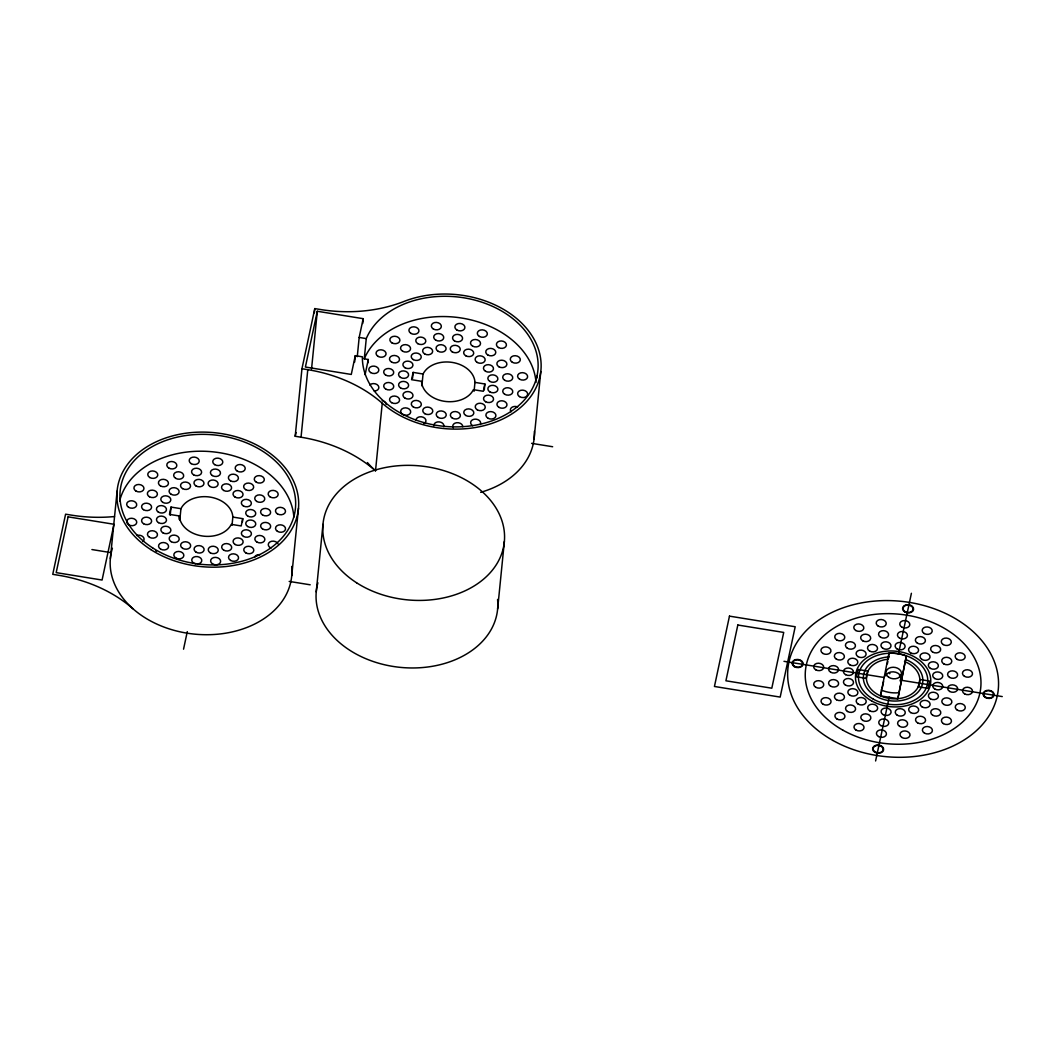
<?xml version="1.0" encoding="UTF-8"?>
<svg xmlns="http://www.w3.org/2000/svg" width="1055" height="1055" viewBox="0 0 1055 1055"><rect width="100%" height="100%" fill="white"/><g stroke="black" fill="none" stroke-linecap="round" stroke-linejoin="round"><path stroke-width="1.5" d="M110.353 558.662L117.105 491.116M170.198 515.249L171.016 507.086L180.946 508.681A26.797 19.794 5.7 0 1 210.248 497.116A26.797 19.794 5.7 0 1 232.839 517.069L242.756 518.664L242.426 521.935M179.06 519.245L179.39 515.974L169.459 514.378L171.016 507.086M179.798 520.128L180.946 508.681M232.021 525.232L232.839 517.069M382.253 403.247L375.514 470.781A125.822 92.919 5.7 0 0 301.044 437.218L295.202 436.269L301.954 368.736L314.786 308.601L320.628 309.537A125.822 92.919 5.7 0 0 403.986 301.453A91.099 67.269 5.7 0 1 525.377 327.024A91.099 67.269 5.7 0 1 506.097 417.292A91.099 67.269 5.7 0 1 382.253 403.247A125.822 92.919 5.7 0 0 307.783 369.672L301.954 368.736M301.044 437.218L307.783 369.672M314.364 312.821L314.786 308.601M311.542 369.013L317.304 311.265L363.184 318.676L362.709 323.489M291.747 575.687L298.486 508.154M316.236 591.908L322.975 524.375M354.651 362.089L355.284 355.667L362.379 356.814A88.079 65.041 5.7 0 0 485.748 422.818A88.079 65.041 5.7 0 0 508.655 315.511A88.079 65.041 5.7 0 0 366.27 338.589L359.175 337.442L363.184 318.676M357.263 356.696L359.175 337.442M367.997 362.775L368.314 359.504L364.252 358.858L366.27 338.589M412.545 378.31L413.138 372.402L423.055 374.011A26.797 19.794 5.7 0 1 452.371 362.432A26.797 19.794 5.7 0 1 474.961 382.385L484.878 383.994L484.285 389.902M421.881 385.827L423.055 374.011M474.077 391.247L474.961 382.385M497.63 608.946L504.369 541.4M536.81 378.138L537.074 375.606M534.054 439.131L540.793 371.597M880.516 695.878L888.93 653.309A26.797 19.794 5.7 0 1 906.298 656.105L897.871 698.674L880.516 695.878L881.532 691.091M888.376 658.848L888.93 653.309M897.871 698.674L906.298 656.105M183.544 649.181L187.289 631.615M242.756 518.664L241.199 525.957L231.282 524.361A26.797 19.794 5.7 0 1 201.967 535.927A26.797 19.794 5.7 0 1 179.39 515.974M317.304 311.265L305.396 367.035L351.275 374.446L355.284 355.667M295.202 436.269L296.007 432.51M365.083 374.696L368.314 359.504M413.138 372.402L411.582 379.695L421.499 381.29A26.797 19.794 5.7 0 0 444.089 401.256A26.797 19.794 5.7 0 0 473.405 389.677L483.322 391.273L484.878 383.994M882.217 687.9L883.576 681.53M887.361 663.793L887.848 661.498M875.597 760.958L889.233 697.078M898.438 653.968L911.401 593.292M531.628 443.351L552.649 446.74M91.917 549.55L111.316 552.688M289.175 581.411L310.196 584.8M783.971 661.314L884.222 677.508M900.39 680.119L1002.25 696.577M904.531 661.525A26.797 19.794 5.7 0 1 912.667 693.359A26.797 19.794 5.7 0 1 869.782 687.583A26.797 19.794 5.7 0 1 887.756 659.27M905.81 659.56A29.817 22.023 5.7 0 1 914.382 695.337A29.817 22.023 5.7 0 1 866.485 687.609A29.817 22.023 5.7 0 1 889.246 656.883M899.401 675.833A7.807 5.763 5.7 0 1 900.363 681.359M889.471 673.683A7.807 5.763 5.7 0 1 889.972 673.525M898.464 692.766A26.797 19.794 5.7 0 1 881.096 689.97M885.699 675.846A7.807 5.763 5.7 0 1 895.84 672.272A7.807 5.763 5.7 0 1 900.311 680.343M534.371 431.39A91.099 67.269 5.7 0 1 480.684 492.329M375.514 470.781A91.099 67.269 5.7 0 1 367.417 462.565M364.252 358.858A88.079 65.041 5.7 0 1 459.083 317.647A88.079 65.041 5.7 0 1 535.993 382.464M382.213 400.663A5.038 3.719 5.7 0 1 386.183 404.5M369.777 384.943A5.038 3.719 5.7 0 1 378.244 385.695A5.038 3.719 5.7 0 1 374.195 391.036M511.042 411.832A5.038 3.719 5.7 0 1 511.754 407.441A5.038 3.719 5.7 0 1 517.662 406.953M415.934 420.272A5.038 3.719 5.7 0 1 423.226 417.252A5.038 3.719 5.7 0 1 423.886 423.622M472.746 425.772A5.038 3.719 5.7 0 1 471.387 420.734A5.038 3.719 5.7 0 1 478.007 419.692A5.038 3.719 5.7 0 1 480.262 424.585M453.202 427.776A5.038 3.719 5.7 0 1 456.71 422.712A5.038 3.719 5.7 0 1 462.763 426.734M433.908 425.811A5.038 3.719 5.7 0 1 439.197 421.881A5.038 3.719 5.7 0 1 443.759 426.708M291.707 566.443A91.099 67.269 5.7 0 1 194.173 634.095A91.099 67.269 5.7 0 1 112.41 548.257M133.049 608.841A125.822 92.919 5.7 0 0 58.592 575.278L52.75 574.329L65.595 514.194L71.424 515.13A125.822 92.919 5.7 0 0 114.494 516.541M119.624 501.072A88.079 65.041 5.7 0 1 211.673 451.711A88.079 65.041 5.7 0 1 293.87 517.135M155.771 550.75A5.038 3.719 5.7 0 1 156.47 551.211M136.754 535.518A5.038 3.719 5.7 0 1 143.005 536.824A5.038 3.719 5.7 0 1 142.821 541.558M271.003 548.059A5.038 3.719 5.7 0 1 270.014 541.874A5.038 3.719 5.7 0 1 278.045 543.905M254.532 557.396A5.038 3.719 5.7 0 1 259.965 554.693M195.993 563.911A5.038 3.719 5.7 0 1 192.498 558.108A5.038 3.719 5.7 0 1 200.859 558.28A5.038 3.719 5.7 0 1 197.878 563.937M497.564 599.451A91.099 67.269 5.7 0 1 401.124 667.446A91.099 67.269 5.7 0 1 317.911 582.795M68.1 516.858L56.192 572.628L102.084 580.039L113.993 524.269L68.1 516.858M729.467 616.133L714.446 686.475L780.173 697.091L795.193 626.749L729.467 616.133M737.827 625.022L725.919 680.792L771.812 688.203L783.72 632.433L737.827 625.022M858.018 669.503L856.462 676.796L866.379 678.405L867.935 671.112L858.018 669.503M919.828 679.486L918.272 686.779L928.202 688.388L929.758 681.095L919.828 679.486M842.919 730.192A88.079 65.041 5.7 0 0 980.675 688.374A88.079 65.041 5.7 0 0 855.724 618.27A88.079 65.041 5.7 0 0 842.919 730.192M873.316 699.149A34.723 25.65 5.7 0 0 927.635 682.664A34.723 25.65 5.7 0 0 878.367 655.023A34.723 25.65 5.7 0 0 873.316 699.149M871.601 700.902A37.743 27.878 5.7 0 0 930.642 682.994A37.743 27.878 5.7 0 0 877.087 652.94A37.743 27.878 5.7 0 0 871.601 700.902M888.811 677.31A7.807 5.763 5.7 0 0 901.392 674.277A7.807 5.763 5.7 0 0 890.895 667.525A7.807 5.763 5.7 0 0 888.811 677.31M883.233 714.683A5.038 3.719 5.7 0 0 891.106 712.283A5.038 3.719 5.7 0 0 883.971 708.287A5.038 3.719 5.7 0 0 883.233 714.683M897.198 715.198A5.038 3.719 5.7 0 0 905.23 713.075A5.038 3.719 5.7 0 0 898.306 708.855A5.038 3.719 5.7 0 0 897.198 715.198M910.755 712.613A5.038 3.719 5.7 0 0 918.681 710.318A5.038 3.719 5.7 0 0 911.612 706.23A5.038 3.719 5.7 0 0 910.755 712.613M922.017 706.85A5.038 3.719 5.7 0 0 930.088 704.806A5.038 3.719 5.7 0 0 923.244 700.52A5.038 3.719 5.7 0 0 922.017 706.85M930.418 698.806A5.038 3.719 5.7 0 0 938.396 696.59A5.038 3.719 5.7 0 0 931.407 692.436A5.038 3.719 5.7 0 0 930.418 698.806M934.888 689.086A5.038 3.719 5.7 0 0 942.761 686.7A5.038 3.719 5.7 0 0 935.627 682.69A5.038 3.719 5.7 0 0 934.888 689.086M934.69 678.497A5.038 3.719 5.7 0 0 942.722 676.361A5.038 3.719 5.7 0 0 935.798 672.141A5.038 3.719 5.7 0 0 934.69 678.497M930.418 668.395A5.038 3.719 5.7 0 0 938.343 666.087A5.038 3.719 5.7 0 0 931.275 662.013A5.038 3.719 5.7 0 0 930.418 668.395M921.925 659.441A5.038 3.719 5.7 0 0 929.996 657.397A5.038 3.719 5.7 0 0 923.151 653.111A5.038 3.719 5.7 0 0 921.925 659.441M910.584 652.834A5.038 3.719 5.7 0 0 918.562 650.619A5.038 3.719 5.7 0 0 911.56 646.464A5.038 3.719 5.7 0 0 910.584 652.834M897.251 649.076A5.038 3.719 5.7 0 0 905.111 646.675A5.038 3.719 5.7 0 0 897.976 642.68A5.038 3.719 5.7 0 0 897.251 649.076M882.93 648.35A5.038 3.719 5.7 0 0 890.961 646.214A5.038 3.719 5.7 0 0 884.037 641.994A5.038 3.719 5.7 0 0 882.93 648.35M869.61 651.067A5.038 3.719 5.7 0 0 877.523 648.759A5.038 3.719 5.7 0 0 870.454 644.684A5.038 3.719 5.7 0 0 869.61 651.067M858.005 656.619A5.038 3.719 5.7 0 0 866.076 654.575A5.038 3.719 5.7 0 0 859.232 650.289A5.038 3.719 5.7 0 0 858.005 656.619M849.829 664.808A5.038 3.719 5.7 0 0 857.794 662.593A5.038 3.719 5.7 0 0 850.805 658.439A5.038 3.719 5.7 0 0 849.829 664.808M845.596 674.659A5.038 3.719 5.7 0 0 853.469 672.272A5.038 3.719 5.7 0 0 846.321 668.263A5.038 3.719 5.7 0 0 845.596 674.659M845.437 685.051A5.038 3.719 5.7 0 0 853.469 682.915A5.038 3.719 5.7 0 0 846.545 678.695A5.038 3.719 5.7 0 0 845.437 685.051M849.948 695.285A5.038 3.719 5.7 0 0 857.873 692.99A5.038 3.719 5.7 0 0 850.805 688.902A5.038 3.719 5.7 0 0 849.948 695.285M858.097 704.041A5.038 3.719 5.7 0 0 866.168 701.997A5.038 3.719 5.7 0 0 859.324 697.711A5.038 3.719 5.7 0 0 858.097 704.041M869.663 710.78A5.038 3.719 5.7 0 0 877.641 708.564A5.038 3.719 5.7 0 0 870.639 704.41A5.038 3.719 5.7 0 0 869.663 710.78M880.899 725.616A5.038 3.719 5.7 0 0 888.772 723.216A5.038 3.719 5.7 0 0 881.637 719.22A5.038 3.719 5.7 0 0 880.899 725.616M899.585 726.341A5.038 3.719 5.7 0 0 907.603 724.205A5.038 3.719 5.7 0 0 900.68 719.985A5.038 3.719 5.7 0 0 899.585 726.341M917.613 722.873A5.038 3.719 5.7 0 0 925.538 720.578A5.038 3.719 5.7 0 0 918.47 716.49A5.038 3.719 5.7 0 0 917.613 722.873M932.686 715.224A5.038 3.719 5.7 0 0 940.757 713.18A5.038 3.719 5.7 0 0 933.912 708.894A5.038 3.719 5.7 0 0 932.686 715.224M943.856 704.463A5.038 3.719 5.7 0 0 951.834 702.248A5.038 3.719 5.7 0 0 944.832 698.094A5.038 3.719 5.7 0 0 943.856 704.463M949.777 691.487A5.038 3.719 5.7 0 0 957.65 689.1A5.038 3.719 5.7 0 0 950.502 685.091A5.038 3.719 5.7 0 0 949.777 691.487M949.566 677.402A5.038 3.719 5.7 0 0 957.597 675.266A5.038 3.719 5.7 0 0 950.674 671.046A5.038 3.719 5.7 0 0 949.566 677.402M943.829 663.912A5.038 3.719 5.7 0 0 951.755 661.604A5.038 3.719 5.7 0 0 944.687 657.529A5.038 3.719 5.7 0 0 943.829 663.912M932.554 652.003A5.038 3.719 5.7 0 0 940.625 649.959A5.038 3.719 5.7 0 0 933.781 645.673A5.038 3.719 5.7 0 0 932.554 652.003M917.402 643.181A5.038 3.719 5.7 0 0 925.38 640.965A5.038 3.719 5.7 0 0 918.378 636.811A5.038 3.719 5.7 0 0 917.402 643.181M899.585 638.13A5.038 3.719 5.7 0 0 907.445 635.743A5.038 3.719 5.7 0 0 900.311 631.734A5.038 3.719 5.7 0 0 899.585 638.13M880.556 637.207A5.038 3.719 5.7 0 0 888.574 635.07A5.038 3.719 5.7 0 0 881.65 630.85A5.038 3.719 5.7 0 0 880.556 637.207M862.753 640.807A5.038 3.719 5.7 0 0 870.665 638.499A5.038 3.719 5.7 0 0 863.597 634.424A5.038 3.719 5.7 0 0 862.753 640.807M847.336 648.245A5.038 3.719 5.7 0 0 855.407 646.214A5.038 3.719 5.7 0 0 848.563 641.915A5.038 3.719 5.7 0 0 847.336 648.245M836.391 659.151A5.038 3.719 5.7 0 0 844.369 656.935A5.038 3.719 5.7 0 0 837.367 652.781A5.038 3.719 5.7 0 0 836.391 659.151M830.707 672.259A5.038 3.719 5.7 0 0 838.58 669.872A5.038 3.719 5.7 0 0 831.446 665.863A5.038 3.719 5.7 0 0 830.707 672.259M830.562 686.146A5.038 3.719 5.7 0 0 838.58 684.009A5.038 3.719 5.7 0 0 831.67 679.789A5.038 3.719 5.7 0 0 830.562 686.146M836.536 699.768A5.038 3.719 5.7 0 0 844.448 697.461A5.038 3.719 5.7 0 0 837.38 693.386A5.038 3.719 5.7 0 0 836.536 699.768M847.468 711.466A5.038 3.719 5.7 0 0 855.539 709.422A5.038 3.719 5.7 0 0 848.695 705.136A5.038 3.719 5.7 0 0 847.468 711.466M862.845 720.433A5.038 3.719 5.7 0 0 870.823 718.218A5.038 3.719 5.7 0 0 863.821 714.064A5.038 3.719 5.7 0 0 862.845 720.433M878.564 736.548A5.038 3.719 5.7 0 0 886.437 734.161A5.038 3.719 5.7 0 0 879.303 730.152A5.038 3.719 5.7 0 0 878.564 736.548M901.959 737.485A5.038 3.719 5.7 0 0 909.977 735.348A5.038 3.719 5.7 0 0 903.067 731.128A5.038 3.719 5.7 0 0 901.959 737.485M924.483 733.133A5.038 3.719 5.7 0 0 932.396 730.838A5.038 3.719 5.7 0 0 925.327 726.75A5.038 3.719 5.7 0 0 924.483 733.133M943.355 723.598A5.038 3.719 5.7 0 0 951.425 721.554A5.038 3.719 5.7 0 0 944.581 717.268A5.038 3.719 5.7 0 0 943.355 723.598M957.294 710.134A5.038 3.719 5.7 0 0 965.259 707.918A5.038 3.719 5.7 0 0 958.27 703.764A5.038 3.719 5.7 0 0 957.294 710.134M964.652 693.887A5.038 3.719 5.7 0 0 972.525 691.5A5.038 3.719 5.7 0 0 965.391 687.491A5.038 3.719 5.7 0 0 964.652 693.887M964.441 676.308A5.038 3.719 5.7 0 0 972.473 674.171A5.038 3.719 5.7 0 0 965.549 669.951A5.038 3.719 5.7 0 0 964.441 676.308M957.241 659.428A5.038 3.719 5.7 0 0 965.167 657.12A5.038 3.719 5.7 0 0 958.098 653.045A5.038 3.719 5.7 0 0 957.241 659.428M943.196 644.565A5.038 3.719 5.7 0 0 951.267 642.521A5.038 3.719 5.7 0 0 944.423 638.235A5.038 3.719 5.7 0 0 943.196 644.565M924.22 633.528A5.038 3.719 5.7 0 0 932.198 631.312A5.038 3.719 5.7 0 0 925.195 627.158A5.038 3.719 5.7 0 0 924.22 633.528M901.919 627.198A5.038 3.719 5.7 0 0 909.792 624.811A5.038 3.719 5.7 0 0 902.645 620.802A5.038 3.719 5.7 0 0 901.919 627.198M878.169 626.063A5.038 3.719 5.7 0 0 886.2 623.927A5.038 3.719 5.7 0 0 879.277 619.707A5.038 3.719 5.7 0 0 878.169 626.063M855.882 630.547A5.038 3.719 5.7 0 0 863.808 628.239A5.038 3.719 5.7 0 0 856.739 624.164A5.038 3.719 5.7 0 0 855.882 630.547M836.668 639.884A5.038 3.719 5.7 0 0 844.738 637.84A5.038 3.719 5.7 0 0 837.894 633.541A5.038 3.719 5.7 0 0 836.668 639.884M822.966 653.48A5.038 3.719 5.7 0 0 830.931 651.265A5.038 3.719 5.7 0 0 823.942 647.111A5.038 3.719 5.7 0 0 822.966 653.48M815.832 669.859A5.038 3.719 5.7 0 0 823.704 667.472A5.038 3.719 5.7 0 0 816.557 663.463A5.038 3.719 5.7 0 0 815.832 669.859M815.686 687.24A5.038 3.719 5.7 0 0 823.704 685.104A5.038 3.719 5.7 0 0 816.794 680.884A5.038 3.719 5.7 0 0 815.686 687.24M823.124 704.252A5.038 3.719 5.7 0 0 831.037 701.944A5.038 3.719 5.7 0 0 823.968 697.869A5.038 3.719 5.7 0 0 823.124 704.252M836.826 718.903A5.038 3.719 5.7 0 0 844.897 716.859A5.038 3.719 5.7 0 0 838.052 712.573A5.038 3.719 5.7 0 0 836.826 718.903M856.027 730.086A5.038 3.719 5.7 0 0 864.005 727.871A5.038 3.719 5.7 0 0 857.003 723.717A5.038 3.719 5.7 0 0 856.027 730.086M832.883 740.439A105.698 78.044 5.7 0 0 998.188 690.273A105.698 78.044 5.7 0 0 848.246 606.124A105.698 78.044 5.7 0 0 832.883 740.439M370.661 372.573A5.038 3.719 5.7 0 0 378.771 370.622A5.038 3.719 5.7 0 0 372.006 366.27A5.038 3.719 5.7 0 0 370.661 372.573M378.165 356.432A5.038 3.719 5.7 0 0 386.064 354.084A5.038 3.719 5.7 0 0 378.969 350.036A5.038 3.719 5.7 0 0 378.165 356.432M391.946 342.875A5.038 3.719 5.7 0 0 399.885 340.594A5.038 3.719 5.7 0 0 392.829 336.492A5.038 3.719 5.7 0 0 391.946 342.875M410.975 333.42A5.038 3.719 5.7 0 0 418.927 331.165A5.038 3.719 5.7 0 0 411.898 327.05A5.038 3.719 5.7 0 0 410.975 333.42M433.328 328.975A5.038 3.719 5.7 0 0 441.32 326.799A5.038 3.719 5.7 0 0 434.37 322.619A5.038 3.719 5.7 0 0 433.328 328.975M456.749 329.925A5.038 3.719 5.7 0 0 464.859 327.973A5.038 3.719 5.7 0 0 458.094 323.608A5.038 3.719 5.7 0 0 456.749 329.925M479.432 336.466A5.038 3.719 5.7 0 0 487.331 334.132A5.038 3.719 5.7 0 0 480.236 330.083A5.038 3.719 5.7 0 0 479.432 336.466M498.474 347.557A5.038 3.719 5.7 0 0 506.413 345.275A5.038 3.719 5.7 0 0 499.358 341.187A5.038 3.719 5.7 0 0 498.474 347.557M512.334 362.3A5.038 3.719 5.7 0 0 520.286 360.045A5.038 3.719 5.7 0 0 513.258 355.931A5.038 3.719 5.7 0 0 512.334 362.3M519.601 379.22A5.038 3.719 5.7 0 0 527.592 377.044A5.038 3.719 5.7 0 0 520.643 372.863A5.038 3.719 5.7 0 0 519.601 379.22M519.495 396.614A5.038 3.719 5.7 0 0 527.606 394.662A5.038 3.719 5.7 0 0 520.84 390.297A5.038 3.719 5.7 0 0 519.495 396.614M402.746 414.457A5.038 3.719 5.7 0 0 410.685 412.175A5.038 3.719 5.7 0 0 403.63 408.087A5.038 3.719 5.7 0 0 402.746 414.457M391.616 402.654A5.038 3.719 5.7 0 0 399.568 400.399A5.038 3.719 5.7 0 0 392.539 396.271A5.038 3.719 5.7 0 0 391.616 402.654M385.708 389.058A5.038 3.719 5.7 0 0 393.713 386.882A5.038 3.719 5.7 0 0 386.75 382.701A5.038 3.719 5.7 0 0 385.708 389.058M385.55 374.987A5.038 3.719 5.7 0 0 393.66 373.035A5.038 3.719 5.7 0 0 386.895 368.67A5.038 3.719 5.7 0 0 385.55 374.987M391.59 362.089A5.038 3.719 5.7 0 0 399.502 359.755A5.038 3.719 5.7 0 0 392.407 355.706A5.038 3.719 5.7 0 0 391.59 362.089M402.614 351.236A5.038 3.719 5.7 0 0 410.553 348.954A5.038 3.719 5.7 0 0 403.498 344.866A5.038 3.719 5.7 0 0 402.614 351.236M417.833 343.679A5.038 3.719 5.7 0 0 425.785 341.424A5.038 3.719 5.7 0 0 418.756 337.31A5.038 3.719 5.7 0 0 417.833 343.679M435.702 340.119A5.038 3.719 5.7 0 0 443.707 337.943A5.038 3.719 5.7 0 0 436.744 333.762A5.038 3.719 5.7 0 0 435.702 340.119M454.415 340.857A5.038 3.719 5.7 0 0 462.525 338.906A5.038 3.719 5.7 0 0 455.76 334.541A5.038 3.719 5.7 0 0 454.415 340.857M472.6 346.119A5.038 3.719 5.7 0 0 480.513 343.785A5.038 3.719 5.7 0 0 473.418 339.736A5.038 3.719 5.7 0 0 472.6 346.119M487.832 354.994A5.038 3.719 5.7 0 0 495.771 352.713A5.038 3.719 5.7 0 0 488.729 348.612A5.038 3.719 5.7 0 0 487.832 354.994M498.923 366.784A5.038 3.719 5.7 0 0 506.875 364.529A5.038 3.719 5.7 0 0 499.846 360.414A5.038 3.719 5.7 0 0 498.923 366.784M504.725 380.314A5.038 3.719 5.7 0 0 512.717 378.138A5.038 3.719 5.7 0 0 505.767 373.958A5.038 3.719 5.7 0 0 504.725 380.314M504.607 394.214A5.038 3.719 5.7 0 0 512.717 392.262A5.038 3.719 5.7 0 0 505.952 387.897A5.038 3.719 5.7 0 0 504.607 394.214M499.055 407.415A5.038 3.719 5.7 0 0 506.967 405.067A5.038 3.719 5.7 0 0 499.859 401.019A5.038 3.719 5.7 0 0 499.055 407.415M487.964 418.215A5.038 3.719 5.7 0 0 495.903 415.934A5.038 3.719 5.7 0 0 488.847 411.832A5.038 3.719 5.7 0 0 487.964 418.215M424.875 413.718A5.038 3.719 5.7 0 0 432.774 411.384A5.038 3.719 5.7 0 0 425.679 407.336A5.038 3.719 5.7 0 0 424.875 413.718M413.375 407.032A5.038 3.719 5.7 0 0 421.314 404.751A5.038 3.719 5.7 0 0 414.259 400.649A5.038 3.719 5.7 0 0 413.375 407.032M405.028 398.17A5.038 3.719 5.7 0 0 412.98 395.915A5.038 3.719 5.7 0 0 405.951 391.787A5.038 3.719 5.7 0 0 405.028 398.17M400.584 387.963A5.038 3.719 5.7 0 0 408.588 385.787A5.038 3.719 5.7 0 0 401.625 381.607A5.038 3.719 5.7 0 0 400.584 387.963M400.425 377.387A5.038 3.719 5.7 0 0 408.549 375.435A5.038 3.719 5.7 0 0 401.77 371.07A5.038 3.719 5.7 0 0 400.425 377.387M405.028 367.76A5.038 3.719 5.7 0 0 412.927 365.412A5.038 3.719 5.7 0 0 405.832 361.364A5.038 3.719 5.7 0 0 405.028 367.76M413.283 359.61A5.038 3.719 5.7 0 0 421.222 357.329A5.038 3.719 5.7 0 0 414.167 353.24A5.038 3.719 5.7 0 0 413.283 359.61M424.69 353.939A5.038 3.719 5.7 0 0 432.642 351.684A5.038 3.719 5.7 0 0 425.613 347.57A5.038 3.719 5.7 0 0 424.69 353.939M438.076 351.262A5.038 3.719 5.7 0 0 446.08 349.086A5.038 3.719 5.7 0 0 439.117 344.906A5.038 3.719 5.7 0 0 438.076 351.262M452.081 351.79A5.038 3.719 5.7 0 0 460.191 349.838A5.038 3.719 5.7 0 0 453.426 345.486A5.038 3.719 5.7 0 0 452.081 351.79M465.783 355.786A5.038 3.719 5.7 0 0 473.695 353.438A5.038 3.719 5.7 0 0 466.587 349.39A5.038 3.719 5.7 0 0 465.783 355.786M477.203 362.432A5.038 3.719 5.7 0 0 485.142 360.151A5.038 3.719 5.7 0 0 478.086 356.049A5.038 3.719 5.7 0 0 477.203 362.432M485.511 371.268A5.038 3.719 5.7 0 0 493.463 369.013A5.038 3.719 5.7 0 0 486.434 364.898A5.038 3.719 5.7 0 0 485.511 371.268M489.85 381.409A5.038 3.719 5.7 0 0 497.841 379.233A5.038 3.719 5.7 0 0 490.892 375.053A5.038 3.719 5.7 0 0 489.85 381.409M489.731 391.814A5.038 3.719 5.7 0 0 497.841 389.849A5.038 3.719 5.7 0 0 491.076 385.497A5.038 3.719 5.7 0 0 489.731 391.814M485.63 401.744A5.038 3.719 5.7 0 0 493.529 399.41A5.038 3.719 5.7 0 0 486.434 395.361A5.038 3.719 5.7 0 0 485.63 401.744M477.295 409.841A5.038 3.719 5.7 0 0 485.234 407.56A5.038 3.719 5.7 0 0 478.179 403.472A5.038 3.719 5.7 0 0 477.295 409.841M465.848 415.499A5.038 3.719 5.7 0 0 473.8 413.244A5.038 3.719 5.7 0 0 466.772 409.116A5.038 3.719 5.7 0 0 465.848 415.499M452.358 418.11A5.038 3.719 5.7 0 0 460.349 415.934A5.038 3.719 5.7 0 0 453.399 411.753A5.038 3.719 5.7 0 0 452.358 418.11M438.076 417.398A5.038 3.719 5.7 0 0 446.186 415.446A5.038 3.719 5.7 0 0 439.421 411.094A5.038 3.719 5.7 0 0 438.076 417.398M150.694 549.523A91.099 67.269 5.7 0 0 297.589 514.141A91.099 67.269 5.7 0 0 175.104 435.253A91.099 67.269 5.7 0 0 150.694 549.523M152.593 547.861A88.079 65.041 5.7 0 0 294.609 513.653A88.079 65.041 5.7 0 0 176.185 437.39A88.079 65.041 5.7 0 0 152.593 547.861M128.71 524.823A5.038 3.719 5.7 0 0 136.715 522.66A5.038 3.719 5.7 0 0 129.765 518.467A5.038 3.719 5.7 0 0 128.71 524.823M128.539 507.257A5.038 3.719 5.7 0 0 136.662 505.305A5.038 3.719 5.7 0 0 129.884 500.94A5.038 3.719 5.7 0 0 128.539 507.257M136.042 491.103A5.038 3.719 5.7 0 0 143.942 488.768A5.038 3.719 5.7 0 0 136.847 484.72A5.038 3.719 5.7 0 0 136.042 491.103M149.823 477.546A5.038 3.719 5.7 0 0 157.762 475.264A5.038 3.719 5.7 0 0 150.72 471.176A5.038 3.719 5.7 0 0 149.823 477.546M168.853 468.103A5.038 3.719 5.7 0 0 176.805 465.848A5.038 3.719 5.7 0 0 169.776 461.734A5.038 3.719 5.7 0 0 168.853 468.103M191.206 463.659A5.038 3.719 5.7 0 0 199.197 461.483A5.038 3.719 5.7 0 0 192.247 457.29A5.038 3.719 5.7 0 0 191.206 463.659M214.627 464.609A5.038 3.719 5.7 0 0 222.75 462.644A5.038 3.719 5.7 0 0 215.972 458.292A5.038 3.719 5.7 0 0 214.627 464.609M237.309 471.15A5.038 3.719 5.7 0 0 245.208 468.816A5.038 3.719 5.7 0 0 238.114 464.754A5.038 3.719 5.7 0 0 237.309 471.15M256.352 482.241A5.038 3.719 5.7 0 0 264.291 479.959A5.038 3.719 5.7 0 0 257.235 475.858A5.038 3.719 5.7 0 0 256.352 482.241M270.212 496.984A5.038 3.719 5.7 0 0 278.164 494.729A5.038 3.719 5.7 0 0 271.135 490.615A5.038 3.719 5.7 0 0 270.212 496.984M277.478 513.904A5.038 3.719 5.7 0 0 285.47 511.728A5.038 3.719 5.7 0 0 278.52 507.547A5.038 3.719 5.7 0 0 277.478 513.904M277.373 531.298A5.038 3.719 5.7 0 0 285.483 529.346A5.038 3.719 5.7 0 0 278.718 524.981A5.038 3.719 5.7 0 0 277.373 531.298M175.934 558.055A5.038 3.719 5.7 0 0 183.834 555.721A5.038 3.719 5.7 0 0 176.739 551.673A5.038 3.719 5.7 0 0 175.934 558.055M160.624 549.141A5.038 3.719 5.7 0 0 168.563 546.859A5.038 3.719 5.7 0 0 161.507 542.758A5.038 3.719 5.7 0 0 160.624 549.141M149.507 537.325A5.038 3.719 5.7 0 0 157.446 535.07A5.038 3.719 5.7 0 0 150.43 530.955A5.038 3.719 5.7 0 0 149.507 537.325M143.599 523.742A5.038 3.719 5.7 0 0 151.59 521.566A5.038 3.719 5.7 0 0 144.641 517.372A5.038 3.719 5.7 0 0 143.599 523.742M143.427 509.657A5.038 3.719 5.7 0 0 151.538 507.706A5.038 3.719 5.7 0 0 144.772 503.354A5.038 3.719 5.7 0 0 143.427 509.657M149.48 496.773A5.038 3.719 5.7 0 0 157.38 494.439A5.038 3.719 5.7 0 0 150.285 490.377A5.038 3.719 5.7 0 0 149.48 496.773M160.492 485.92A5.038 3.719 5.7 0 0 168.431 483.638A5.038 3.719 5.7 0 0 161.389 479.537A5.038 3.719 5.7 0 0 160.492 485.92M175.71 478.363A5.038 3.719 5.7 0 0 183.662 476.108A5.038 3.719 5.7 0 0 176.633 471.994A5.038 3.719 5.7 0 0 175.71 478.363M193.579 474.803A5.038 3.719 5.7 0 0 201.584 472.627A5.038 3.719 5.7 0 0 194.621 468.433A5.038 3.719 5.7 0 0 193.579 474.803M212.292 475.541A5.038 3.719 5.7 0 0 220.416 473.59A5.038 3.719 5.7 0 0 213.638 469.224A5.038 3.719 5.7 0 0 212.292 475.541M230.491 480.803A5.038 3.719 5.7 0 0 238.39 478.469A5.038 3.719 5.7 0 0 231.296 474.42A5.038 3.719 5.7 0 0 230.491 480.803M245.723 489.678A5.038 3.719 5.7 0 0 253.648 487.397A5.038 3.719 5.7 0 0 246.606 483.296A5.038 3.719 5.7 0 0 245.723 489.678M256.8 501.468A5.038 3.719 5.7 0 0 264.752 499.213A5.038 3.719 5.7 0 0 257.723 495.098A5.038 3.719 5.7 0 0 256.8 501.468M262.603 514.998A5.038 3.719 5.7 0 0 270.594 512.822A5.038 3.719 5.7 0 0 263.644 508.629A5.038 3.719 5.7 0 0 262.603 514.998M262.484 528.898A5.038 3.719 5.7 0 0 270.608 526.933A5.038 3.719 5.7 0 0 263.829 522.581A5.038 3.719 5.7 0 0 262.484 528.898M256.945 542.085A5.038 3.719 5.7 0 0 264.845 539.751A5.038 3.719 5.7 0 0 257.75 535.703A5.038 3.719 5.7 0 0 256.945 542.085M245.841 552.899A5.038 3.719 5.7 0 0 253.78 550.618A5.038 3.719 5.7 0 0 246.725 546.516A5.038 3.719 5.7 0 0 245.841 552.899M230.583 560.429A5.038 3.719 5.7 0 0 238.536 558.174A5.038 3.719 5.7 0 0 231.507 554.06A5.038 3.719 5.7 0 0 230.583 560.429M212.609 563.937A5.038 3.719 5.7 0 0 220.614 561.761A5.038 3.719 5.7 0 0 213.651 557.581A5.038 3.719 5.7 0 0 212.609 563.937M182.752 548.402A5.038 3.719 5.7 0 0 190.652 546.068A5.038 3.719 5.7 0 0 183.557 542.006A5.038 3.719 5.7 0 0 182.752 548.402M171.253 541.703A5.038 3.719 5.7 0 0 179.192 539.422A5.038 3.719 5.7 0 0 172.15 535.333A5.038 3.719 5.7 0 0 171.253 541.703M162.918 532.841A5.038 3.719 5.7 0 0 170.87 530.586A5.038 3.719 5.7 0 0 163.841 526.471A5.038 3.719 5.7 0 0 162.918 532.841M158.474 522.647A5.038 3.719 5.7 0 0 166.466 520.471A5.038 3.719 5.7 0 0 159.516 516.291A5.038 3.719 5.7 0 0 158.474 522.647M158.303 512.071A5.038 3.719 5.7 0 0 166.426 510.106A5.038 3.719 5.7 0 0 159.661 505.754A5.038 3.719 5.7 0 0 158.303 512.071M162.905 502.431A5.038 3.719 5.7 0 0 170.805 500.096A5.038 3.719 5.7 0 0 163.71 496.048A5.038 3.719 5.7 0 0 162.905 502.431M171.161 494.294A5.038 3.719 5.7 0 0 179.099 492.012A5.038 3.719 5.7 0 0 172.044 487.911A5.038 3.719 5.7 0 0 171.161 494.294M182.581 488.623A5.038 3.719 5.7 0 0 190.52 486.368A5.038 3.719 5.7 0 0 183.504 482.254A5.038 3.719 5.7 0 0 182.581 488.623M195.966 485.933A5.038 3.719 5.7 0 0 203.958 483.77A5.038 3.719 5.7 0 0 197.008 479.577A5.038 3.719 5.7 0 0 195.966 485.933M209.958 486.474A5.038 3.719 5.7 0 0 218.082 484.522A5.038 3.719 5.7 0 0 211.303 480.157A5.038 3.719 5.7 0 0 209.958 486.474M223.66 490.456A5.038 3.719 5.7 0 0 231.573 488.122A5.038 3.719 5.7 0 0 224.478 484.074A5.038 3.719 5.7 0 0 223.66 490.456M235.08 497.103A5.038 3.719 5.7 0 0 243.019 494.821A5.038 3.719 5.7 0 0 235.964 490.733A5.038 3.719 5.7 0 0 235.08 497.103M243.389 505.952A5.038 3.719 5.7 0 0 251.341 503.697A5.038 3.719 5.7 0 0 244.312 499.582A5.038 3.719 5.7 0 0 243.389 505.952M247.727 516.08A5.038 3.719 5.7 0 0 255.719 513.917A5.038 3.719 5.7 0 0 248.769 509.723A5.038 3.719 5.7 0 0 247.727 516.08M247.608 526.485A5.038 3.719 5.7 0 0 255.719 524.533A5.038 3.719 5.7 0 0 248.954 520.181A5.038 3.719 5.7 0 0 247.608 526.485M243.507 536.428A5.038 3.719 5.7 0 0 251.406 534.081A5.038 3.719 5.7 0 0 244.312 530.032A5.038 3.719 5.7 0 0 243.507 536.428M235.173 544.525A5.038 3.719 5.7 0 0 243.112 542.244A5.038 3.719 5.7 0 0 236.056 538.142A5.038 3.719 5.7 0 0 235.173 544.525M223.726 550.169A5.038 3.719 5.7 0 0 231.678 547.914A5.038 3.719 5.7 0 0 224.649 543.8A5.038 3.719 5.7 0 0 223.726 550.169M210.235 552.794A5.038 3.719 5.7 0 0 218.227 550.618A5.038 3.719 5.7 0 0 211.277 546.437A5.038 3.719 5.7 0 0 210.235 552.794M195.953 552.082A5.038 3.719 5.7 0 0 204.063 550.13A5.038 3.719 5.7 0 0 197.298 545.765A5.038 3.719 5.7 0 0 195.953 552.082M356.577 582.769A91.099 67.269 5.7 0 0 503.472 547.387A91.099 67.269 5.7 0 0 380.974 468.499A91.099 67.269 5.7 0 0 356.577 582.769M875.254 752.03A5.038 3.719 5.7 0 0 883.127 749.643A5.038 3.719 5.7 0 0 875.993 745.634A5.038 3.719 5.7 0 0 875.254 752.03M874.661 752.136A5.539 4.088 5.7 0 0 883.589 749.986A5.539 4.088 5.7 0 0 876.138 745.199A5.539 4.088 5.7 0 0 874.661 752.136M985.739 697.302A5.038 3.719 5.7 0 0 993.612 694.902A5.038 3.719 5.7 0 0 986.478 690.906A5.038 3.719 5.7 0 0 985.739 697.302M985.133 697.395A5.539 4.088 5.7 0 0 994.061 695.245A5.539 4.088 5.7 0 0 986.623 690.458A5.539 4.088 5.7 0 0 985.133 697.395M905.216 611.715A5.038 3.719 5.7 0 0 913.089 609.315A5.038 3.719 5.7 0 0 905.955 605.319A5.038 3.719 5.7 0 0 905.216 611.715M904.623 611.808A5.539 4.088 5.7 0 0 913.551 609.658A5.539 4.088 5.7 0 0 906.1 604.871A5.539 4.088 5.7 0 0 904.623 611.808M794.745 666.457A5.038 3.719 5.7 0 0 802.618 664.057A5.038 3.719 5.7 0 0 795.47 660.061A5.038 3.719 5.7 0 0 794.745 666.457M794.138 666.549A5.539 4.088 5.7 0 0 803.066 664.399A5.539 4.088 5.7 0 0 795.628 659.612A5.539 4.088 5.7 0 0 794.138 666.549"/></g></svg>
